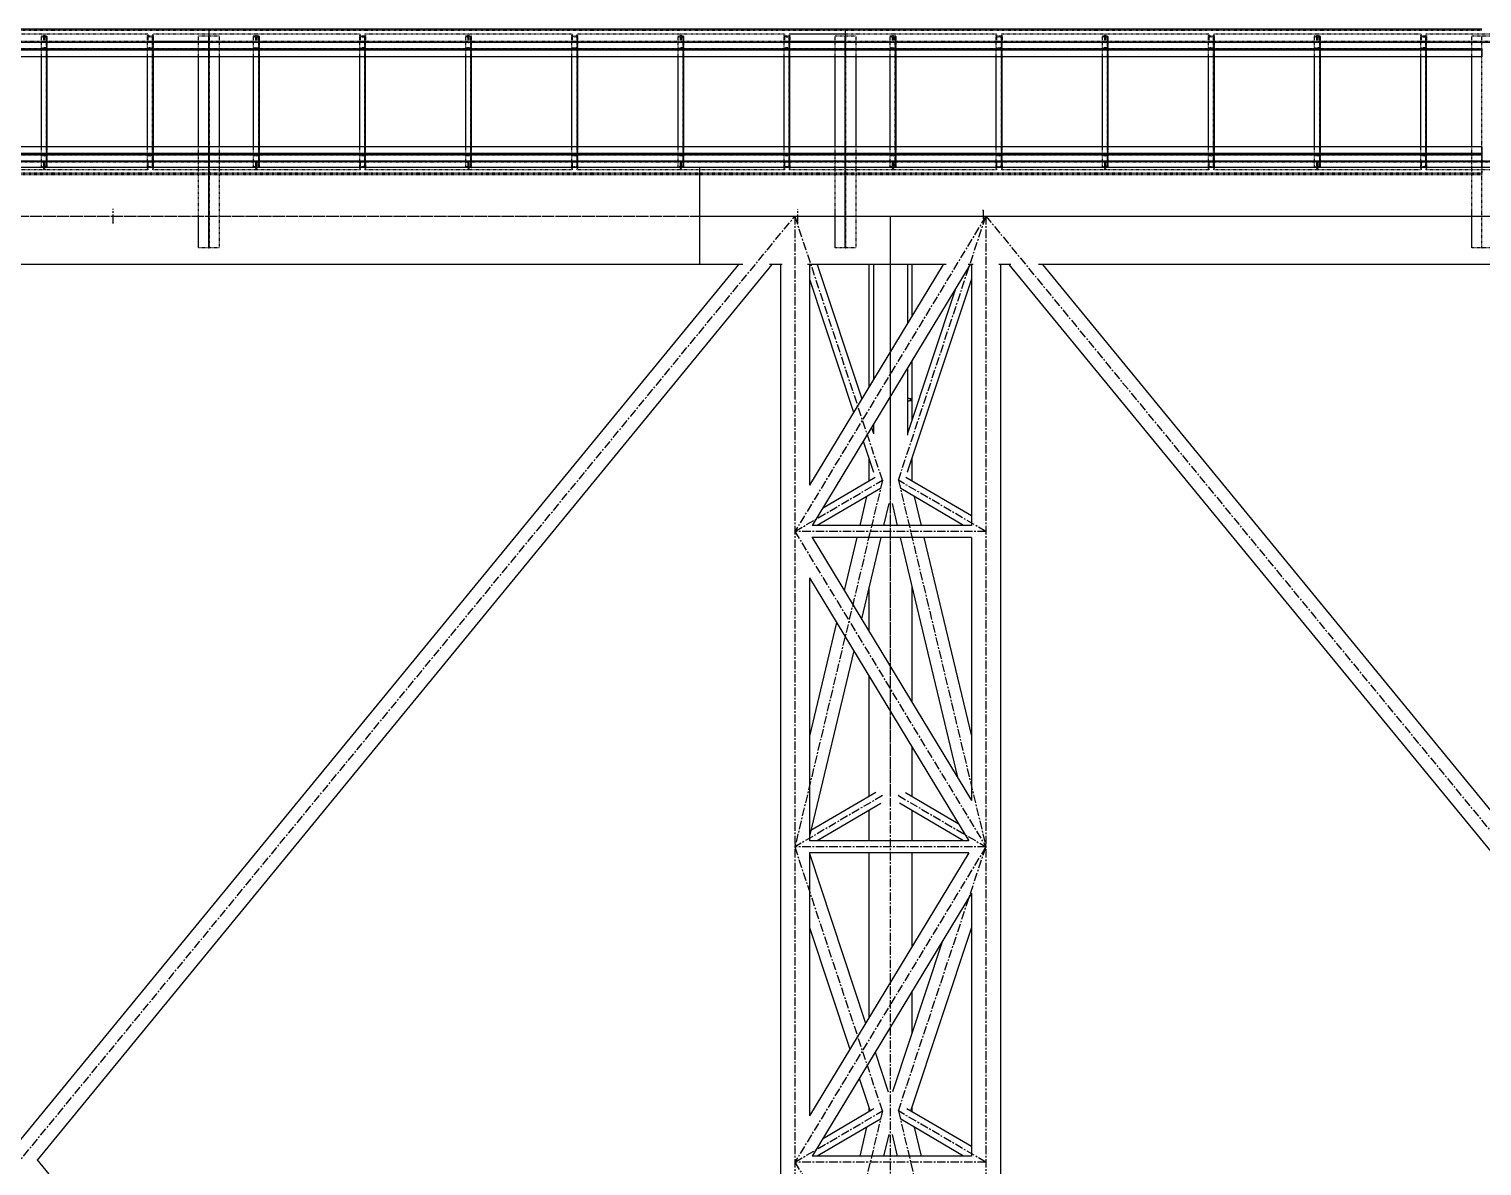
# Model space of a CAD drawing. Header units: millimetres. Extents: x 5143 to 30813, y 232 to 21408.
# Drawn here: x 14363 to 15732, y 5005 to 6077 of the extents above; entities that cross this region are included whole.
import ezdxf

# ---------------------------------------------------------------- set-up
doc = ezdxf.new("R2010")
doc.units = ezdxf.units.MM
doc.header["$LTSCALE"] = 0.25
for name, pattern in [('CENTER', [50.8, 31.75, -6.35, 6.35, -6.35]), ('XKITLINE00', [0]), ('XKITLINE02', [4, 2, -2]), ('XKITLINE03', [6, 3, -1, 1, -1])]:
    doc.linetypes.add(name, pattern=pattern)

msp = doc.modelspace()

# ---------------------------------------------------------------- linework, layer by layer
at = {"color": 7, "linetype": 'XKITLINE00'}
for p, q in [((14532.5, 6076.7), (13730, 6076.7)), ((14532.5, 6076.7), (14532.5, 6056.7)), ((14532.5, 6076.7), (14532.5, 6056.7)), ((15132.5, 6076.7), (14532.5, 6076.7)), ((15132.5, 6076.7), (15132.5, 6056.7)), ((15732.5, 6076.7), (15132.5, 6076.7)), ((15132.5, 6076.7), (15132.5, 6056.7)), ((14532.5, 6056.7), (13730, 6056.7)), ((14532.5, 6056.7), (14532.5, 6050.5)), ((14532.5, 6056.7), (14532.5, 6050.5)), ((15132.5, 6056.7), (14532.5, 6056.7)), ((15132.5, 6056.7), (15132.5, 6050.5)), ((15732.5, 6056.7), (15132.5, 6056.7)), ((15132.5, 6056.7), (15132.5, 6050.5)), ((15732.5, 6056.7), (15732.5, 6050.5)), ((14532.5, 6050.5), (13730, 6050.5)), ((14374.5, 6050.5), (14374.5, 5965.5)), ((14380, 6050.5), (14380, 5965.5)), ((14474.5, 6050.5), (14474.5, 5965.5)), ((14480, 6050.5), (14480, 5965.5)), ((14522.5, 6050.5), (14522.5, 5965.5)), ((15132.5, 6050.5), (14532.5, 6050.5)), ((14542.5, 6050.5), (14542.5, 5965.5)), ((14574.5, 6050.5), (14574.5, 5965.5)), ((14580, 6050.5), (14580, 5965.5)), ((14674.5, 6050.5), (14674.5, 5965.5)), ((14680, 6050.5), (14680, 5965.5)), ((14774.5, 6050.5), (14774.5, 5965.5)), ((14780, 6050.5), (14780, 5965.5)), ((14874.5, 6050.5), (14874.5, 5965.5)), ((14880, 6050.5), (14880, 5965.5)), ((14974.5, 6050.5), (14974.5, 5965.5)), ((14980, 6050.5), (14980, 5965.5)), ((15074.5, 6050.5), (15074.5, 5965.5)), ((15080, 6050.5), (15080, 5965.5)), ((15122.5, 6050.5), (15122.5, 5965.5)), ((15732.5, 6050.5), (15132.5, 6050.5)), ((15142.5, 6050.5), (15142.5, 5965.5)), ((15174.5, 6050.5), (15174.5, 5965.5)), ((15180, 6050.5), (15180, 5965.5)), ((15274.5, 6050.5), (15274.5, 5965.5)), ((15280, 6050.5), (15280, 5965.5)), ((15374.5, 6050.5), (15374.5, 5965.5)), ((15380, 6050.5), (15380, 5965.5)), ((15474.5, 6050.5), (15474.5, 5965.5)), ((15480, 6050.5), (15480, 5965.5)), ((15574.5, 6050.5), (15574.5, 5965.5)), ((15580, 6050.5), (15580, 5965.5)), ((15674.5, 6050.5), (15674.5, 5965.5)), ((15680, 6050.5), (15680, 5965.5)), ((15722.5, 6050.5), (15722.5, 5965.5)), ((14532.5, 5965.5), (13730, 5965.5)), ((14532.5, 5959.3), (13730, 5959.3)), ((14532.5, 5965.5), (14532.5, 5959.3)), ((15132.5, 5965.5), (14532.5, 5965.5)), ((14532.5, 5965.5), (14532.5, 5959.3)), ((14532.5, 5959.3), (14532.5, 5946)), ((15132.5, 5959.3), (14532.5, 5959.3)), ((14532.5, 5959.3), (14532.5, 5946)), ((15732.5, 5965.5), (15132.5, 5965.5)), ((15132.5, 5965.5), (15132.5, 5959.3)), ((15132.5, 5965.5), (15132.5, 5959.3)), ((15732.5, 5959.3), (15132.5, 5959.3)), ((15132.5, 5959.3), (15132.5, 5946)), ((15132.5, 5959.3), (15132.5, 5946)), ((15732.5, 5965.5), (15732.5, 5959.3)), ((15732.5, 5959.3), (15732.5, 5946))]:
    msp.add_line(p, q, dxfattribs=at)
at = {"color": 3, "linetype": 'XKITLINE02'}
for p, q in [((14532.5, 6075.8), (13730, 6075.8)), ((14532.5, 6075.3), (13730, 6075.3)), ((14377.2, 6072), (14279.6, 6072)), ((14374.5, 6070), (14374.5, 5946)), ((14374.5, 6070), (14374.5, 6050.5)), ((14380, 6070), (14374.5, 6070)), ((14374.5, 6070), (14374.5, 6069.3)), ((14380, 6070), (14374.5, 6070)), ((14379.3, 6068.9), (14374.5, 6069.3)), ((14376.7, 6072), (14376.7, 6064.8)), ((14377.2, 6072), (14377.2, 6064)), ((14475.1, 6072), (14377.2, 6072)), ((14377.2, 6072), (14377.2, 6064)), ((14377.8, 6072), (14377.8, 6064.8)), ((14379.3, 6070), (14379.3, 5946)), ((14379.3, 6068.9), (14379.3, 6059)), ((14380, 6070), (14380, 5946)), ((14380, 6070), (14380, 6050.5)), ((14380, 6070), (14380, 6058)), ((14474.5, 6072), (14474.5, 6064)), ((14474.5, 6070), (14474.5, 5946)), ((14474.5, 6070), (14474.5, 6050.5)), ((14480, 6070), (14474.5, 6070)), ((14474.5, 6070), (14474.5, 6069.3)), ((14480, 6070), (14474.5, 6070)), ((14479.3, 6068.9), (14474.5, 6069.3)), ((14475.1, 6072), (14475.1, 6064.8)), ((14479.3, 6070), (14479.3, 5946)), ((14479.3, 6068.9), (14479.3, 6059)), ((14532.5, 6072), (14479.6, 6072)), ((14479.6, 6072), (14479.6, 6064.8)), ((14480, 6070), (14480, 5946)), ((14480, 6070), (14480, 6050.5)), ((14480, 6070), (14480, 6058)), ((14480.2, 6072), (14480.2, 6064)), ((14542.5, 6070), (14522.5, 6070)), ((14522.5, 6070), (14522.5, 6050.5)), ((14532.2, 6070), (14532.2, 5870.3)), ((15132.5, 6075.8), (14532.5, 6075.8)), ((15132.5, 6075.3), (14532.5, 6075.3)), ((14577.2, 6072), (14532.5, 6072)), ((14532.8, 6070), (14532.8, 5870.3)), ((14542.5, 6070), (14542.5, 6050.5)), ((14574.5, 6070), (14574.5, 5946)), ((14574.5, 6070), (14574.5, 6050.5)), ((14580, 6070), (14574.5, 6070)), ((14574.5, 6070), (14574.5, 6069.3)), ((14580, 6070), (14574.5, 6070)), ((14579.3, 6068.9), (14574.5, 6069.3)), ((14576.7, 6072), (14576.7, 6064.8)), ((14675.1, 6072), (14577.2, 6072)), ((14577.2, 6072), (14577.2, 6064)), ((14577.2, 6072), (14577.2, 6064)), ((14577.8, 6072), (14577.8, 6064.8)), ((14579.3, 6070), (14579.3, 5946)), ((14579.3, 6068.9), (14579.3, 6059)), ((14580, 6070), (14580, 5946)), ((14580, 6070), (14580, 6050.5)), ((14580, 6070), (14580, 6058)), ((14674.5, 6072), (14674.5, 6064)), ((14674.5, 6070), (14674.5, 5946)), ((14674.5, 6070), (14674.5, 6050.5)), ((14680, 6070), (14674.5, 6070)), ((14674.5, 6070), (14674.5, 6069.3)), ((14680, 6070), (14674.5, 6070)), ((14679.3, 6068.9), (14674.5, 6069.3)), ((14675.1, 6072), (14675.1, 6064.8)), ((14679.3, 6070), (14679.3, 5946)), ((14679.3, 6068.9), (14679.3, 6059)), ((14777.2, 6072), (14679.6, 6072)), ((14679.6, 6072), (14679.6, 6064.8)), ((14680, 6070), (14680, 5946)), ((14680, 6070), (14680, 6050.5)), ((14680, 6070), (14680, 6058)), ((14680.2, 6072), (14680.2, 6064)), ((14774.5, 6070), (14774.5, 5946)), ((14774.5, 6070), (14774.5, 6050.5)), ((14780, 6070), (14774.5, 6070)), ((14774.5, 6070), (14774.5, 6069.3)), ((14780, 6070), (14774.5, 6070)), ((14779.3, 6068.9), (14774.5, 6069.3)), ((14776.7, 6072), (14776.7, 6064.8)), ((14875.1, 6072), (14777.2, 6072)), ((14777.2, 6072), (14777.2, 6064)), ((14777.2, 6072), (14777.2, 6064)), ((14777.8, 6072), (14777.8, 6064.8)), ((14779.3, 6070), (14779.3, 5946)), ((14779.3, 6068.9), (14779.3, 6059)), ((14780, 6070), (14780, 5946)), ((14780, 6070), (14780, 6050.5)), ((14780, 6070), (14780, 6058)), ((14874.5, 6072), (14874.5, 6064)), ((14874.5, 6070), (14874.5, 5946)), ((14874.5, 6070), (14874.5, 6050.5)), ((14880, 6070), (14874.5, 6070)), ((14874.5, 6070), (14874.5, 6069.3)), ((14880, 6070), (14874.5, 6070)), ((14879.3, 6068.9), (14874.5, 6069.3)), ((14875.1, 6072), (14875.1, 6064.8)), ((14879.3, 6070), (14879.3, 5946)), ((14879.3, 6068.9), (14879.3, 6059)), ((14977.2, 6072), (14879.6, 6072)), ((14879.6, 6072), (14879.6, 6064.8)), ((14880, 6070), (14880, 5946)), ((14880, 6070), (14880, 6050.5)), ((14880, 6070), (14880, 6058)), ((14880.2, 6072), (14880.2, 6064)), ((14974.5, 6070), (14974.5, 5946)), ((14974.5, 6070), (14974.5, 6050.5)), ((14980, 6070), (14974.5, 6070)), ((14974.5, 6070), (14974.5, 6069.3)), ((14980, 6070), (14974.5, 6070)), ((14979.3, 6068.9), (14974.5, 6069.3)), ((14976.7, 6072), (14976.7, 6064.8)), ((15075.1, 6072), (14977.2, 6072)), ((14977.2, 6072), (14977.2, 6064)), ((14977.2, 6072), (14977.2, 6064)), ((14977.8, 6072), (14977.8, 6064.8)), ((14979.3, 6070), (14979.3, 5946)), ((14979.3, 6068.9), (14979.3, 6059)), ((14980, 6070), (14980, 5946)), ((14980, 6070), (14980, 6050.5)), ((14980, 6070), (14980, 6058)), ((15074.5, 6072), (15074.5, 6064)), ((15074.5, 6070), (15074.5, 5946)), ((15074.5, 6070), (15074.5, 6050.5)), ((15080, 6070), (15074.5, 6070)), ((15074.5, 6070), (15074.5, 6069.3)), ((15080, 6070), (15074.5, 6070)), ((15079.3, 6068.9), (15074.5, 6069.3)), ((15075.1, 6072), (15075.1, 6064.8)), ((15079.3, 6070), (15079.3, 5946)), ((15079.3, 6068.9), (15079.3, 6059)), ((15177.2, 6072), (15079.6, 6072)), ((15132.5, 6072), (15079.6, 6072)), ((15079.6, 6072), (15079.6, 6064.8)), ((15080, 6070), (15080, 5946)), ((15080, 6070), (15080, 6050.5)), ((15080, 6070), (15080, 6058)), ((15080.2, 6072), (15080.2, 6064)), ((15142.5, 6070), (15122.5, 6070)), ((15122.5, 6070), (15122.5, 6050.5)), ((15132.2, 6070), (15132.2, 5870.3)), ((15732.5, 6075.8), (15132.5, 6075.8)), ((15732.5, 6075.3), (15132.5, 6075.3)), ((15132.8, 6070), (15132.8, 5870.3)), ((15142.5, 6070), (15142.5, 6050.5)), ((15174.5, 6070), (15174.5, 5946)), ((15174.5, 6070), (15174.5, 6050.5)), ((15180, 6070), (15174.5, 6070)), ((15174.5, 6070), (15174.5, 6069.3)), ((15180, 6070), (15174.5, 6070)), ((15179.3, 6068.9), (15174.5, 6069.3)), ((15176.7, 6072), (15176.7, 6064.8)), ((15177.2, 6072), (15177.2, 6064)), ((15275.1, 6072), (15177.2, 6072)), ((15177.2, 6072), (15177.2, 6064)), ((15177.8, 6072), (15177.8, 6064.8)), ((15179.3, 6070), (15179.3, 5946)), ((15179.3, 6068.9), (15179.3, 6059)), ((15180, 6070), (15180, 5946)), ((15180, 6070), (15180, 6050.5)), ((15180, 6070), (15180, 6058)), ((15274.5, 6072), (15274.5, 6064)), ((15274.5, 6070), (15274.5, 5946)), ((15274.5, 6070), (15274.5, 6050.5)), ((15280, 6070), (15274.5, 6070)), ((15274.5, 6070), (15274.5, 6069.3)), ((15280, 6070), (15274.5, 6070)), ((15279.3, 6068.9), (15274.5, 6069.3)), ((15275.1, 6072), (15275.1, 6064.8)), ((15279.3, 6070), (15279.3, 5946)), ((15279.3, 6068.9), (15279.3, 6059)), ((15377.2, 6072), (15279.6, 6072)), ((15279.6, 6072), (15279.6, 6064.8)), ((15280, 6070), (15280, 5946)), ((15280, 6070), (15280, 6050.5)), ((15280, 6070), (15280, 6058)), ((15280.2, 6072), (15280.2, 6064)), ((15374.5, 6070), (15374.5, 5946)), ((15374.5, 6070), (15374.5, 6050.5)), ((15380, 6070), (15374.5, 6070)), ((15374.5, 6070), (15374.5, 6069.3)), ((15380, 6070), (15374.5, 6070)), ((15379.3, 6068.9), (15374.5, 6069.3)), ((15376.7, 6072), (15376.7, 6064.8)), ((15475.1, 6072), (15377.2, 6072)), ((15377.2, 6072), (15377.2, 6064)), ((15377.2, 6072), (15377.2, 6064)), ((15377.8, 6072), (15377.8, 6064.8)), ((15379.3, 6070), (15379.3, 5946)), ((15379.3, 6068.9), (15379.3, 6059)), ((15380, 6070), (15380, 5946)), ((15380, 6070), (15380, 6050.5)), ((15380, 6070), (15380, 6058)), ((15474.5, 6072), (15474.5, 6064)), ((15474.5, 6070), (15474.5, 6069.3)), ((15480, 6070), (15474.5, 6070)), ((15474.5, 6070), (15474.5, 5946)), ((15474.5, 6070), (15474.5, 6050.5)), ((15480, 6070), (15474.5, 6070)), ((15479.3, 6068.9), (15474.5, 6069.3)), ((15475.1, 6072), (15475.1, 6064.8)), ((15479.3, 6070), (15479.3, 5946)), ((15479.3, 6068.9), (15479.3, 6059)), ((15577.2, 6072), (15479.6, 6072)), ((15479.6, 6072), (15479.6, 6064.8)), ((15480, 6070), (15480, 6058)), ((15480, 6070), (15480, 5946)), ((15480, 6070), (15480, 6050.5)), ((15480.2, 6072), (15480.2, 6064)), ((15574.5, 6070), (15574.5, 6069.3)), ((15580, 6070), (15574.5, 6070)), ((15574.5, 6070), (15574.5, 5946)), ((15574.5, 6070), (15574.5, 6050.5)), ((15580, 6070), (15574.5, 6070)), ((15579.3, 6068.9), (15574.5, 6069.3)), ((15576.7, 6072), (15576.7, 6064.8)), ((15675.1, 6072), (15577.2, 6072)), ((15577.2, 6072), (15577.2, 6064)), ((15577.2, 6072), (15577.2, 6064)), ((15577.8, 6072), (15577.8, 6064.8)), ((15579.3, 6070), (15579.3, 5946)), ((15579.3, 6068.9), (15579.3, 6059)), ((15580, 6070), (15580, 6058)), ((15580, 6070), (15580, 5946)), ((15580, 6070), (15580, 6050.5)), ((15674.5, 6072), (15674.5, 6064)), ((15674.5, 6070), (15674.5, 6069.3)), ((15680, 6070), (15674.5, 6070)), ((15674.5, 6070), (15674.5, 5946)), ((15674.5, 6070), (15674.5, 6050.5)), ((15680, 6070), (15674.5, 6070)), ((15679.3, 6068.9), (15674.5, 6069.3)), ((15675.1, 6072), (15675.1, 6064.8)), ((15679.3, 6070), (15679.3, 5946)), ((15679.3, 6068.9), (15679.3, 6059)), ((15777.2, 6072), (15679.6, 6072)), ((15679.6, 6072), (15679.6, 6064.8)), ((15680, 6070), (15680, 6058)), ((15680, 6070), (15680, 5946)), ((15680, 6070), (15680, 6050.5)), ((15680.2, 6072), (15680.2, 6064)), ((15742.5, 6070), (15722.5, 6070)), ((15722.5, 6070), (15722.5, 6050.5)), ((15732.2, 6070), (15732.2, 5870.3)), ((14532.5, 6058.1), (13730, 6058.1)), ((14532.5, 6058), (13730, 6058)), ((14532.5, 6057.5), (13730, 6057.5)), ((14532.5, 6057.1), (13730, 6057.1)), ((14376.7, 6064.8), (14274.3, 6064.8)), ((14377.2, 6064), (14274.3, 6064)), ((14371.4, 6064.8), (14371.4, 6064)), ((14379.3, 6059), (14374.5, 6058.7)), ((14374.5, 6058.7), (14374.5, 6058)), ((14380, 6058), (14374.5, 6058)), ((14480.3, 6064), (14377.2, 6064)), ((14380, 6064), (14377.2, 6064)), ((14480.3, 6064.8), (14377.8, 6064.8)), ((14383, 6064.8), (14383, 6064)), ((14576.7, 6064.8), (14474.3, 6064.8)), ((14532.5, 6064.8), (14474.3, 6064.8)), ((14474.3, 6064.8), (14474.3, 6064)), ((14577.2, 6064), (14474.3, 6064)), ((14479.3, 6059), (14474.5, 6058.7)), ((14474.5, 6058.7), (14474.5, 6058)), ((14480, 6058), (14474.5, 6058)), ((14532.5, 6064), (14480.2, 6064)), ((14480.3, 6064.8), (14480.3, 6064)), ((15132.5, 6058.1), (14532.5, 6058.1)), ((14532.5, 6058), (14532.5, 6056.7)), ((14532.5, 6058), (14532.5, 6056.7)), ((15132.5, 6058), (14532.5, 6058)), ((15132.5, 6057.5), (14532.5, 6057.5)), ((15132.5, 6057.1), (14532.5, 6057.1)), ((14571.4, 6064.8), (14571.4, 6064)), ((14579.3, 6059), (14574.5, 6058.7)), ((14574.5, 6058.7), (14574.5, 6058)), ((14580, 6058), (14574.5, 6058)), ((14680.3, 6064), (14577.2, 6064)), ((14580, 6064), (14577.2, 6064)), ((14680.3, 6064.8), (14577.8, 6064.8)), ((14583, 6064.8), (14583, 6064)), ((14776.7, 6064.8), (14674.3, 6064.8)), ((14674.3, 6064.8), (14674.3, 6064)), ((14777.2, 6064), (14674.3, 6064)), ((14679.3, 6059), (14674.5, 6058.7)), ((14674.5, 6058.7), (14674.5, 6058)), ((14680, 6058), (14674.5, 6058)), ((14680.3, 6064.8), (14680.3, 6064)), ((14771.4, 6064.8), (14771.4, 6064)), ((14779.3, 6059), (14774.5, 6058.7)), ((14774.5, 6058.7), (14774.5, 6058)), ((14780, 6058), (14774.5, 6058)), ((14880.3, 6064), (14777.2, 6064)), ((14780, 6064), (14777.2, 6064)), ((14880.3, 6064.8), (14777.8, 6064.8)), ((14783, 6064.8), (14783, 6064)), ((14976.7, 6064.8), (14874.3, 6064.8)), ((14874.3, 6064.8), (14874.3, 6064)), ((14977.2, 6064), (14874.3, 6064)), ((14879.3, 6059), (14874.5, 6058.7)), ((14874.5, 6058.7), (14874.5, 6058)), ((14880, 6058), (14874.5, 6058)), ((14880.3, 6064.8), (14880.3, 6064)), ((14971.4, 6064.8), (14971.4, 6064)), ((14979.3, 6059), (14974.5, 6058.7)), ((14974.5, 6058.7), (14974.5, 6058)), ((14980, 6058), (14974.5, 6058)), ((15080.3, 6064), (14977.2, 6064)), ((14980, 6064), (14977.2, 6064)), ((15080.3, 6064.8), (14977.8, 6064.8)), ((14983, 6064.8), (14983, 6064)), ((15132.5, 6064.8), (15074.3, 6064.8)), ((15074.3, 6064.8), (15074.3, 6064)), ((15177.2, 6064), (15074.3, 6064)), ((15079.3, 6059), (15074.5, 6058.7)), ((15074.5, 6058.7), (15074.5, 6058)), ((15080, 6058), (15074.5, 6058)), ((15176.7, 6064.8), (15075.1, 6064.8)), ((15132.5, 6064), (15080.2, 6064)), ((15080.3, 6064.8), (15080.3, 6064)), ((15732.5, 6058.1), (15132.5, 6058.1)), ((15132.5, 6058), (15132.5, 6056.7)), ((15732.5, 6058), (15132.5, 6058)), ((15132.5, 6058), (15132.5, 6056.7)), ((15732.5, 6057.5), (15132.5, 6057.5)), ((15732.5, 6057.1), (15132.5, 6057.1)), ((15171.4, 6064.8), (15171.4, 6064)), ((15179.3, 6059), (15174.5, 6058.7)), ((15174.5, 6058.7), (15174.5, 6058)), ((15180, 6058), (15174.5, 6058)), ((15280.3, 6064), (15177.2, 6064)), ((15180, 6064), (15177.2, 6064)), ((15280.3, 6064.8), (15177.8, 6064.8)), ((15183, 6064.8), (15183, 6064)), ((15376.7, 6064.8), (15274.3, 6064.8)), ((15274.3, 6064.8), (15274.3, 6064)), ((15377.2, 6064), (15274.3, 6064)), ((15279.3, 6059), (15274.5, 6058.7)), ((15274.5, 6058.7), (15274.5, 6058)), ((15280, 6058), (15274.5, 6058)), ((15280.3, 6064.8), (15280.3, 6064)), ((15371.4, 6064.8), (15371.4, 6064)), ((15379.3, 6059), (15374.5, 6058.7)), ((15374.5, 6058.7), (15374.5, 6058)), ((15380, 6058), (15374.5, 6058)), ((15480.3, 6064), (15377.2, 6064)), ((15380, 6064), (15377.2, 6064)), ((15480.3, 6064.8), (15377.8, 6064.8)), ((15383, 6064.8), (15383, 6064)), ((15576.7, 6064.8), (15474.3, 6064.8)), ((15474.3, 6064.8), (15474.3, 6064)), ((15577.2, 6064), (15474.3, 6064)), ((15479.3, 6059), (15474.5, 6058.7)), ((15474.5, 6058.7), (15474.5, 6058)), ((15480, 6058), (15474.5, 6058)), ((15480.3, 6064.8), (15480.3, 6064)), ((15571.4, 6064.8), (15571.4, 6064)), ((15579.3, 6059), (15574.5, 6058.7)), ((15574.5, 6058.7), (15574.5, 6058)), ((15580, 6058), (15574.5, 6058)), ((15680.3, 6064), (15577.2, 6064)), ((15580, 6064), (15577.2, 6064)), ((15680.3, 6064.8), (15577.8, 6064.8)), ((15583, 6064.8), (15583, 6064)), ((15776.7, 6064.8), (15674.3, 6064.8)), ((15674.3, 6064.8), (15674.3, 6064)), ((15777.2, 6064), (15674.3, 6064)), ((15679.3, 6059), (15674.5, 6058.7)), ((15674.5, 6058.7), (15674.5, 6058)), ((15680, 6058), (15674.5, 6058)), ((15680.3, 6064.8), (15680.3, 6064)), ((15732.5, 6058), (15732.5, 6056.7)), ((14532.5, 5958.8), (13730, 5958.8)), ((14532.5, 5958.4), (13730, 5958.4)), ((14532.5, 5958), (13730, 5958)), ((14532.5, 5957.9), (13730, 5957.9)), ((14374.5, 5958), (14374.5, 5957.3)), ((14380, 5958), (14374.5, 5958)), ((14379.3, 5956.9), (14374.5, 5957.3)), ((14379.3, 5956.9), (14379.3, 5947)), ((14380, 5958), (14380, 5946)), ((14474.5, 5958), (14474.5, 5957.3)), ((14480, 5958), (14474.5, 5958)), ((14479.3, 5956.9), (14474.5, 5957.3)), ((14479.3, 5956.9), (14479.3, 5947)), ((14480, 5958), (14480, 5946)), ((14522.5, 5965.5), (14522.5, 5870.3)), ((14532.5, 5959.3), (14532.5, 5958)), ((14532.5, 5959.3), (14532.5, 5958)), ((15132.5, 5958.8), (14532.5, 5958.8)), ((15132.5, 5958.4), (14532.5, 5958.4)), ((15132.5, 5958), (14532.5, 5958)), ((15132.5, 5957.9), (14532.5, 5957.9)), ((14542.5, 5965.5), (14542.5, 5870.3)), ((14574.5, 5958), (14574.5, 5957.3)), ((14580, 5958), (14574.5, 5958)), ((14579.3, 5956.9), (14574.5, 5957.3)), ((14579.3, 5956.9), (14579.3, 5947)), ((14580, 5958), (14580, 5946)), ((14674.5, 5958), (14674.5, 5957.3)), ((14680, 5958), (14674.5, 5958)), ((14679.3, 5956.9), (14674.5, 5957.3)), ((14679.3, 5956.9), (14679.3, 5947)), ((14680, 5958), (14680, 5946)), ((14774.5, 5958), (14774.5, 5957.3)), ((14780, 5958), (14774.5, 5958)), ((14779.3, 5956.9), (14774.5, 5957.3)), ((14779.3, 5956.9), (14779.3, 5947)), ((14780, 5958), (14780, 5946)), ((14874.5, 5958), (14874.5, 5957.3)), ((14880, 5958), (14874.5, 5958)), ((14879.3, 5956.9), (14874.5, 5957.3)), ((14879.3, 5956.9), (14879.3, 5947)), ((14880, 5958), (14880, 5946)), ((14974.5, 5958), (14974.5, 5957.3)), ((14980, 5958), (14974.5, 5958)), ((14979.3, 5956.9), (14974.5, 5957.3)), ((14979.3, 5956.9), (14979.3, 5947)), ((14980, 5958), (14980, 5946)), ((15074.5, 5958), (15074.5, 5957.3)), ((15080, 5958), (15074.5, 5958)), ((15079.3, 5956.9), (15074.5, 5957.3)), ((15079.3, 5956.9), (15079.3, 5947)), ((15080, 5958), (15080, 5946)), ((15122.5, 5965.5), (15122.5, 5870.3)), ((15132.5, 5959.3), (15132.5, 5958)), ((15132.5, 5959.3), (15132.5, 5958)), ((15732.5, 5958.8), (15132.5, 5958.8)), ((15732.5, 5958.4), (15132.5, 5958.4)), ((15732.5, 5958), (15132.5, 5958)), ((15732.5, 5957.9), (15132.5, 5957.9)), ((15142.5, 5965.5), (15142.5, 5870.3)), ((15174.5, 5958), (15174.5, 5957.3)), ((15180, 5958), (15174.5, 5958)), ((15179.3, 5956.9), (15174.5, 5957.3)), ((15179.3, 5956.9), (15179.3, 5947)), ((15180, 5958), (15180, 5946)), ((15274.5, 5958), (15274.5, 5957.3)), ((15280, 5958), (15274.5, 5958)), ((15279.3, 5956.9), (15274.5, 5957.3)), ((15279.3, 5956.9), (15279.3, 5947)), ((15280, 5958), (15280, 5946)), ((15374.5, 5958), (15374.5, 5957.3)), ((15380, 5958), (15374.5, 5958)), ((15379.3, 5956.9), (15374.5, 5957.3)), ((15379.3, 5956.9), (15379.3, 5947)), ((15380, 5958), (15380, 5946)), ((15474.5, 5958), (15474.5, 5957.3)), ((15480, 5958), (15474.5, 5958)), ((15479.3, 5956.9), (15474.5, 5957.3)), ((15479.3, 5956.9), (15479.3, 5947)), ((15480, 5958), (15480, 5946)), ((15574.5, 5958), (15574.5, 5957.3)), ((15580, 5958), (15574.5, 5958)), ((15579.3, 5956.9), (15574.5, 5957.3)), ((15579.3, 5956.9), (15579.3, 5947)), ((15580, 5958), (15580, 5946)), ((15674.5, 5958), (15674.5, 5957.3)), ((15680, 5958), (15674.5, 5958)), ((15679.3, 5956.9), (15674.5, 5957.3)), ((15679.3, 5956.9), (15679.3, 5947)), ((15680, 5958), (15680, 5946)), ((15722.5, 5965.5), (15722.5, 5870.3)), ((15732.5, 5959.3), (15732.5, 5958)), ((14377.2, 5952), (14274.3, 5952)), ((14376.7, 5951.2), (14274.3, 5951.2)), ((14377.2, 5944), (14279.6, 5944)), ((14371.4, 5952), (14371.4, 5951.2)), ((14379.3, 5947), (14374.5, 5946.7)), ((14374.5, 5946.7), (14374.5, 5946)), ((14380, 5946), (14374.5, 5946)), ((14380, 5946), (14374.5, 5946)), ((14376.7, 5951.2), (14376.7, 5944)), ((14377.2, 5952), (14377.2, 5944)), ((14480.3, 5952), (14377.2, 5952)), ((14377.2, 5952), (14377.2, 5944)), ((14475.1, 5944), (14377.2, 5944)), ((14480.3, 5951.2), (14377.8, 5951.2)), ((14377.8, 5951.2), (14377.8, 5944)), ((14383, 5952), (14383, 5951.2)), ((14577.2, 5952), (14474.3, 5952)), ((14474.3, 5952), (14474.3, 5951.2)), ((14576.7, 5951.2), (14474.3, 5951.2)), ((14474.5, 5952), (14474.5, 5944)), ((14479.3, 5947), (14474.5, 5946.7)), ((14474.5, 5946.7), (14474.5, 5946)), ((14480, 5946), (14474.5, 5946)), ((14480, 5946), (14474.5, 5946)), ((14475.1, 5951.2), (14475.1, 5944)), ((14479.6, 5951.2), (14479.6, 5944)), ((14577.2, 5944), (14479.6, 5944)), ((14480.2, 5952), (14480.2, 5944)), ((14480.3, 5952), (14480.3, 5951.2)), ((14532.5, 5946), (14532.5, 5939.3)), ((14532.5, 5946), (14532.5, 5939.3)), ((14571.4, 5952), (14571.4, 5951.2)), ((14579.3, 5947), (14574.5, 5946.7)), ((14574.5, 5946.7), (14574.5, 5946)), ((14580, 5946), (14574.5, 5946)), ((14580, 5946), (14574.5, 5946)), ((14576.7, 5951.2), (14576.7, 5944)), ((14680.3, 5952), (14577.2, 5952)), ((14577.2, 5952), (14577.2, 5944)), ((14577.2, 5952), (14577.2, 5944)), ((14675.1, 5944), (14577.2, 5944)), ((14680.3, 5951.2), (14577.8, 5951.2)), ((14577.8, 5951.2), (14577.8, 5944)), ((14583, 5952), (14583, 5951.2)), ((14777.2, 5952), (14674.3, 5952)), ((14674.3, 5952), (14674.3, 5951.2)), ((14776.7, 5951.2), (14674.3, 5951.2)), ((14674.5, 5952), (14674.5, 5944)), ((14679.3, 5947), (14674.5, 5946.7)), ((14674.5, 5946.7), (14674.5, 5946)), ((14680, 5946), (14674.5, 5946)), ((14680, 5946), (14674.5, 5946)), ((14675.1, 5951.2), (14675.1, 5944)), ((14679.6, 5951.2), (14679.6, 5944)), ((14777.2, 5944), (14679.6, 5944)), ((14680.2, 5952), (14680.2, 5944)), ((14680.3, 5952), (14680.3, 5951.2)), ((14771.4, 5952), (14771.4, 5951.2)), ((14779.3, 5947), (14774.5, 5946.7)), ((14774.5, 5946.7), (14774.5, 5946)), ((14780, 5946), (14774.5, 5946)), ((14780, 5946), (14774.5, 5946)), ((14776.7, 5951.2), (14776.7, 5944)), ((14880.3, 5952), (14777.2, 5952)), ((14777.2, 5952), (14777.2, 5944)), ((14777.2, 5952), (14777.2, 5944)), ((14875.1, 5944), (14777.2, 5944)), ((14880.3, 5951.2), (14777.8, 5951.2)), ((14777.8, 5951.2), (14777.8, 5944)), ((14783, 5952), (14783, 5951.2)), ((14977.2, 5952), (14874.3, 5952)), ((14874.3, 5952), (14874.3, 5951.2)), ((14976.7, 5951.2), (14874.3, 5951.2)), ((14874.5, 5952), (14874.5, 5944)), ((14879.3, 5947), (14874.5, 5946.7)), ((14874.5, 5946.7), (14874.5, 5946)), ((14880, 5946), (14874.5, 5946)), ((14880, 5946), (14874.5, 5946)), ((14875.1, 5951.2), (14875.1, 5944)), ((14879.6, 5951.2), (14879.6, 5944)), ((14977.2, 5944), (14879.6, 5944)), ((14880.2, 5952), (14880.2, 5944)), ((14880.3, 5952), (14880.3, 5951.2)), ((14971.4, 5952), (14971.4, 5951.2)), ((14979.3, 5947), (14974.5, 5946.7)), ((14974.5, 5946.7), (14974.5, 5946)), ((14980, 5946), (14974.5, 5946)), ((14980, 5946), (14974.5, 5946)), ((14976.7, 5951.2), (14976.7, 5944)), ((15080.3, 5952), (14977.2, 5952)), ((14977.2, 5952), (14977.2, 5944)), ((14977.2, 5952), (14977.2, 5944)), ((15075.1, 5944), (14977.2, 5944)), ((15080.3, 5951.2), (14977.8, 5951.2)), ((14977.8, 5951.2), (14977.8, 5944)), ((14983, 5952), (14983, 5951.2)), ((15177.2, 5952), (15074.3, 5952)), ((15074.3, 5952), (15074.3, 5951.2)), ((15176.7, 5951.2), (15074.3, 5951.2)), ((15074.5, 5952), (15074.5, 5944)), ((15079.3, 5947), (15074.5, 5946.7)), ((15074.5, 5946.7), (15074.5, 5946)), ((15080, 5946), (15074.5, 5946)), ((15080, 5946), (15074.5, 5946)), ((15075.1, 5951.2), (15075.1, 5944)), ((15079.6, 5951.2), (15079.6, 5944)), ((15177.2, 5944), (15079.6, 5944)), ((15080.2, 5952), (15080.2, 5944)), ((15080.3, 5952), (15080.3, 5951.2)), ((15132.5, 5946), (15132.5, 5939.3)), ((15132.5, 5946), (15132.5, 5939.3)), ((15171.4, 5952), (15171.4, 5951.2)), ((15179.3, 5947), (15174.5, 5946.7)), ((15174.5, 5946.7), (15174.5, 5946)), ((15180, 5946), (15174.5, 5946)), ((15180, 5946), (15174.5, 5946)), ((15176.7, 5951.2), (15176.7, 5944)), ((15280.3, 5952), (15177.2, 5952)), ((15177.2, 5952), (15177.2, 5944)), ((15177.2, 5952), (15177.2, 5944)), ((15275.1, 5944), (15177.2, 5944)), ((15280.3, 5951.2), (15177.8, 5951.2)), ((15177.8, 5951.2), (15177.8, 5944)), ((15183, 5952), (15183, 5951.2)), ((15377.2, 5952), (15274.3, 5952)), ((15274.3, 5952), (15274.3, 5951.2)), ((15376.7, 5951.2), (15274.3, 5951.2)), ((15274.5, 5952), (15274.5, 5944)), ((15279.3, 5947), (15274.5, 5946.7)), ((15274.5, 5946.7), (15274.5, 5946)), ((15280, 5946), (15274.5, 5946)), ((15280, 5946), (15274.5, 5946)), ((15275.1, 5951.2), (15275.1, 5944)), ((15279.6, 5951.2), (15279.6, 5944)), ((15377.2, 5944), (15279.6, 5944)), ((15280.2, 5952), (15280.2, 5944)), ((15280.3, 5952), (15280.3, 5951.2)), ((15371.4, 5952), (15371.4, 5951.2)), ((15379.3, 5947), (15374.5, 5946.7)), ((15374.5, 5946.7), (15374.5, 5946)), ((15380, 5946), (15374.5, 5946)), ((15380, 5946), (15374.5, 5946)), ((15376.7, 5951.2), (15376.7, 5944)), ((15480.3, 5952), (15377.2, 5952)), ((15377.2, 5952), (15377.2, 5944)), ((15377.2, 5952), (15377.2, 5944)), ((15475.1, 5944), (15377.2, 5944)), ((15480.3, 5951.2), (15377.8, 5951.2)), ((15377.8, 5951.2), (15377.8, 5944)), ((15383, 5952), (15383, 5951.2)), ((15577.2, 5952), (15474.3, 5952)), ((15474.3, 5952), (15474.3, 5951.2)), ((15576.7, 5951.2), (15474.3, 5951.2)), ((15474.5, 5952), (15474.5, 5944)), ((15479.3, 5947), (15474.5, 5946.7)), ((15474.5, 5946.7), (15474.5, 5946)), ((15480, 5946), (15474.5, 5946)), ((15480, 5946), (15474.5, 5946)), ((15475.1, 5951.2), (15475.1, 5944)), ((15479.6, 5951.2), (15479.6, 5944)), ((15577.2, 5944), (15479.6, 5944)), ((15480.2, 5952), (15480.2, 5944)), ((15480.3, 5952), (15480.3, 5951.2)), ((15571.4, 5952), (15571.4, 5951.2)), ((15579.3, 5947), (15574.5, 5946.7)), ((15574.5, 5946.7), (15574.5, 5946)), ((15580, 5946), (15574.5, 5946)), ((15580, 5946), (15574.5, 5946)), ((15576.7, 5951.2), (15576.7, 5944)), ((15680.3, 5952), (15577.2, 5952)), ((15577.2, 5952), (15577.2, 5944)), ((15577.2, 5952), (15577.2, 5944)), ((15675.1, 5944), (15577.2, 5944)), ((15680.3, 5951.2), (15577.8, 5951.2)), ((15577.8, 5951.2), (15577.8, 5944)), ((15583, 5952), (15583, 5951.2)), ((15777.2, 5952), (15674.3, 5952)), ((15674.3, 5952), (15674.3, 5951.2)), ((15776.7, 5951.2), (15674.3, 5951.2)), ((15674.5, 5952), (15674.5, 5944)), ((15679.3, 5947), (15674.5, 5946.7)), ((15674.5, 5946.7), (15674.5, 5946)), ((15680, 5946), (15674.5, 5946)), ((15680, 5946), (15674.5, 5946)), ((15675.1, 5951.2), (15675.1, 5944)), ((15679.6, 5951.2), (15679.6, 5944)), ((15777.2, 5944), (15679.6, 5944)), ((15680.2, 5952), (15680.2, 5944)), ((15680.3, 5952), (15680.3, 5951.2)), ((15732.5, 5946), (15732.5, 5939.3)), ((14532.5, 5940.7), (13730, 5940.7)), ((14532.5, 5940.1), (13730, 5940.1)), ((14532.5, 5939.3), (13730, 5939.3)), ((15132.5, 5940.7), (14532.5, 5940.7)), ((15132.5, 5940.1), (14532.5, 5940.1)), ((15132.5, 5939.3), (14532.5, 5939.3)), ((15732.5, 5940.7), (15132.5, 5940.7)), ((15732.5, 5940.1), (15132.5, 5940.1)), ((15732.5, 5939.3), (15132.5, 5939.3)), ((15122.5, 5905.8), (15122.5, 5870.3)), ((15722.5, 5905.8), (15722.5, 5870.3)), ((14522.5, 5900.3), (14522.5, 5870.3)), ((14542.5, 5870.3), (14522.5, 5870.3)), ((15142.5, 5870.3), (15122.5, 5870.3)), ((15742.5, 5870.3), (15722.5, 5870.3))]:
    msp.add_line(p, q, dxfattribs=at)
at = {"color": 1, "linetype": 'XKITLINE03'}
for p, q in [((14380, 5946), (14380, 6070)), ((14480, 5946), (14480, 6070)), ((14532.5, 5870.3), (14532.5, 6070)), ((14580, 5946), (14580, 6070)), ((14680, 5946), (14680, 6070)), ((14780, 5946), (14780, 6070)), ((14880, 5946), (14880, 6070)), ((14980, 5946), (14980, 6070)), ((15080, 5946), (15080, 6070)), ((15132.5, 5870.3), (15132.5, 6070)), ((15180, 5946), (15180, 6070)), ((15280, 5946), (15280, 6070)), ((15380, 5946), (15380, 6070)), ((15480, 5946), (15480, 6070)), ((15580, 5946), (15580, 6070)), ((15680, 5946), (15680, 6070)), ((14532.5, 6064), (13730, 6064)), ((13730, 6058), (14532.5, 6058)), ((14377.2, 6064), (14280.2, 6064)), ((14474.5, 6064), (14377.2, 6064)), ((14577.2, 6064), (14480.2, 6064)), ((15132.5, 6064), (14532.5, 6064)), ((14532.5, 6058), (15132.5, 6058)), ((14674.5, 6064), (14577.2, 6064)), ((14777.2, 6064), (14680.2, 6064)), ((14874.5, 6064), (14777.2, 6064)), ((14977.2, 6064), (14880.2, 6064)), ((15074.5, 6064), (14977.2, 6064)), ((15177.2, 6064), (15080.2, 6064)), ((15732.5, 6064), (15132.5, 6064)), ((15132.5, 6058), (15732.5, 6058)), ((15274.5, 6064), (15177.2, 6064)), ((15377.2, 6064), (15280.2, 6064)), ((15474.5, 6064), (15377.2, 6064)), ((15577.2, 6064), (15480.2, 6064)), ((15674.5, 6064), (15577.2, 6064)), ((15777.2, 6064), (15680.2, 6064)), ((14532.5, 5958), (13730, 5958)), ((15132.5, 5958), (14532.5, 5958)), ((15732.5, 5958), (15132.5, 5958)), ((14532.5, 5952), (13730, 5952)), ((14280.2, 5952), (14377.2, 5952)), ((14377.2, 5952), (14474.5, 5952)), ((14480.2, 5952), (14577.2, 5952)), ((15132.5, 5952), (14532.5, 5952)), ((14577.2, 5952), (14674.5, 5952)), ((14680.2, 5952), (14777.2, 5952)), ((14777.2, 5952), (14874.5, 5952)), ((14880.2, 5952), (14977.2, 5952)), ((14977.2, 5952), (15074.5, 5952)), ((15080.2, 5952), (15177.2, 5952)), ((15732.5, 5952), (15132.5, 5952)), ((15177.2, 5952), (15274.5, 5952)), ((15280.2, 5952), (15377.2, 5952)), ((15377.2, 5952), (15474.5, 5952)), ((15480.2, 5952), (15577.2, 5952)), ((15577.2, 5952), (15674.5, 5952)), ((15680.2, 5952), (15777.2, 5952))]:
    msp.add_line(p, q, dxfattribs=at)
at = {"color": 8, "linetype": 'XKITLINE00'}
for p, q in [((14995, 5946), (12557.7, 5946)), ((17635, 5946), (14995, 5946)), ((14995, 5946), (14995, 5905.8)), ((14995, 5946), (14995, 5889.3)), ((14995, 5905.8), (14995, 5854.6)), ((14995, 5889.3), (14995, 5854.6)), ((14995, 5854.6), (13674.4, 5854.6)), ((15031.7, 5854.6), (14355, 5029.6)), ((15063.3, 5854.6), (14370.8, 5010.4)), ((15036, 5854.6), (14995, 5854.6)), ((15073, 5854.6), (15060.9, 5854.6)), ((15071.3, 5854.6), (15071.3, 4780.4)), ((15227.5, 5854.6), (15097, 5854.6)), ((15098.6, 5854.6), (15098.6, 5646.6)), ((15224.6, 5854.6), (15098.6, 5646.6)), ((15250.1, 5854.6), (15101.1, 5608.6)), ((15106.1, 5854.6), (15148, 5728.2)), ((15154.7, 5854.6), (15154.7, 5739.2)), ((15158.9, 5854.6), (15158.9, 5746.1)), ((15191.1, 5854.6), (15191.1, 5799.3)), ((15195.3, 5854.6), (15195.3, 5806.2)), ((15252.9, 5854.6), (15248.2, 5854.6)), ((15251.3, 5854.6), (15251.3, 5608.6)), ((15288.6, 5854.6), (15277.1, 5854.6)), ((15278.6, 5854.6), (15278.6, 4780.4)), ((15286.7, 5854.6), (15980.3, 5009.1)), ((16675.6, 5854.6), (15314.6, 5854.6)), ((15318.2, 5854.6), (15995.2, 5029.4)), ((15098.6, 5841), (15140.3, 5715.4)), ((15251.3, 5841), (15190.9, 5658.8)), ((15236.3, 5831.9), (15191.1, 5695.4)), ((15191.1, 5757.2), (15191.1, 5693.7)), ((15195.3, 5764.1), (15195.3, 5727.1)), ((15192.6, 5728.5), (15191.1, 5728.7)), ((15191.6, 5728.4), (15191.1, 5728.5)), ((15192.6, 5725.7), (15191.1, 5725.4)), ((15191.6, 5725.7), (15191.1, 5725.6)), ((15193, 5728), (15191.6, 5728.4)), ((15193, 5726.2), (15191.6, 5725.7)), ((15194.1, 5728), (15192.6, 5728.5)), ((15194.1, 5726.1), (15192.6, 5725.7)), ((15193.8, 5727.5), (15193, 5728)), ((15193.8, 5726.6), (15193, 5726.2)), ((15193.8, 5727.5), (15194.1, 5727.1)), ((15194.1, 5727.1), (15193.8, 5726.6)), ((15195, 5727.5), (15194.1, 5728)), ((15195, 5726.6), (15194.1, 5726.1)), ((15195, 5727.5), (15195.3, 5727.1)), ((15195.3, 5727.1), (15195, 5726.6)), ((15195.3, 5727.1), (15195.3, 5708)), ((15157.1, 5700.9), (15158.9, 5695.5)), ((15158.9, 5703.9), (15158.9, 5695.1)), ((15149.3, 5688.1), (15159, 5658.9)), ((15154.7, 5671.8), (15154.7, 5650.4)), ((15195.3, 5671.9), (15195.3, 5650.4)), ((15191.1, 5659.3), (15191.1, 5658.9)), ((15165.5, 5643.5), (15106, 5608.7)), ((15160.5, 5653.8), (15111, 5624.8)), ((15244, 5608.7), (15184.8, 5643.4)), ((15251.3, 5617.6), (15189.4, 5653.8)), ((15152.6, 5636), (15146.1, 5608.7)), ((15173.5, 5629.3), (15168.6, 5608.7)), ((15176.5, 5629.3), (15181.4, 5608.7)), ((15197.4, 5636), (15203.9, 5608.7)), ((15251.3, 5608.7), (15101.2, 5608.7)), ((15251.4, 5597.3), (15101, 5597.3)), ((15101.2, 5597.3), (15251.3, 5349.3)), ((15143.3, 5597.3), (15131.4, 5547.4)), ((15165.9, 5597.3), (15147.6, 5520.7)), ((15184.1, 5597.3), (15238.1, 5371.2)), ((15206.6, 5597.3), (15251.3, 5410)), ((15251.3, 5597.3), (15251.3, 5349.3)), ((15098.6, 5559.4), (15248.9, 5311.3)), ((15098.6, 5559.3), (15098.6, 5311.3)), ((15154.7, 5550.5), (15154.7, 5508.9)), ((15195.3, 5550.5), (15195.3, 5441.9)), ((15124.2, 5517.1), (15098.6, 5410)), ((15140.4, 5490.5), (15098.6, 5315.7)), ((15154.7, 5466.8), (15154.7, 5353.1)), ((15195.3, 5399.7), (15195.3, 5353.1)), ((15161.2, 5356.9), (15099.9, 5321)), ((15239, 5327.5), (15189.1, 5356.7)), ((15166, 5346.6), (15106, 5311.4)), ((15244, 5311.4), (15183.6, 5346.8)), ((15154.7, 5339.9), (15154.7, 5311.4)), ((15195.3, 5339.9), (15195.3, 5311.4)), ((15248.8, 5311.4), (15098.6, 5311.4)), ((15098.6, 5300), (15098.6, 5052)), ((15248.8, 5300), (15098.6, 5052)), ((15248.9, 5300), (15098.6, 5300)), ((15098.6, 5299.3), (15151.6, 5139.5)), ((15154.7, 5300), (15154.7, 5144.6)), ((15195.3, 5300), (15195.3, 5211.6)), ((15251.3, 5262), (15101.1, 5014)), ((15251.3, 5262.1), (15251.3, 5014)), ((15098.6, 5229.7), (15136.7, 5114.9)), ((15251.3, 5229.7), (15194.3, 5057.4)), ((15224.1, 5217), (15177, 5074.8)), ((15195.3, 5169.5), (15195.3, 5130.1)), ((15160.6, 5112.2), (15173, 5074.8)), ((15145.7, 5087.6), (15155.7, 5057.4)), ((15159.4, 5058.5), (15111, 5030.2)), ((15154.7, 5060.5), (15154.7, 5055.8)), ((15251.3, 5023), (15190.5, 5058.6)), ((15195.3, 5060.5), (15195.3, 5055.8)), ((15165.6, 5049), (15106, 5014.1)), ((15152.6, 5041.4), (15146.1, 5014.1)), ((15244, 5014.1), (15184.7, 5048.8)), ((15197.4, 5041.4), (15203.9, 5014.1)), ((15173.5, 5034.5), (15168.6, 5014.1)), ((15176.5, 5034.6), (15181.4, 5014.1)), ((15251.3, 5014.1), (15101.2, 5014.1)), ((14370.4, 5010.9), (15071.3, 4156.4))]:
    msp.add_line(p, q, dxfattribs=at)
at = {"color": 8, "linetype": 'CENTER'}
for p, q in [((14442.3, 5893.8), (14442.3, 5906.8)), ((15087.7, 5893.8), (15087.7, 5906.8)), ((15262.3, 5905.8), (15262.3, 5894.8)), ((12370, 5900.3), (14995, 5900.3)), ((12801.8, 5900.3), (15025, 5900.3)), ((13625, 4120.6), (15085, 5900.3)), ((14355, 5900.3), (15175, 5900.3)), ((14995, 5900.3), (17635, 5900.3)), ((15025, 5900.3), (17635, 5900.3)), ((15085, 5900.3), (15085, 4780.4)), ((15167.5, 5651.3), (15085, 5900.3)), ((15265, 5900.3), (15085, 5603)), ((15175, 5900.3), (15995, 5900.3)), ((15175, 5354), (15175, 5900.3)), ((15175, 5651.3), (15175, 5900.3)), ((15182.5, 5651.3), (15265, 5900.3)), ((15265, 5900.3), (16725, 4120.6)), ((15265, 5900.3), (15265, 4780.4)), ((15175, 4835.7), (15175, 5727.1)), ((15167.5, 5651.3), (15085, 5305.7)), ((15085, 5603), (15167.5, 5651.3)), ((15182.5, 5651.3), (15265, 5305.7)), ((15265, 5603), (15182.5, 5651.3)), ((15085, 5603), (15265, 5305.7)), ((15265, 5603), (15085, 5603)), ((15167.5, 5354), (15085, 5305.7)), ((15182.5, 5354), (15265, 5305.7)), ((15167.5, 5056.7), (15085, 5305.7)), ((15265, 5305.7), (15085, 5008.4)), ((15265, 5305.7), (15085, 5305.7)), ((15182.5, 5056.7), (15265, 5305.7)), ((15167.5, 5056.7), (15085, 4711.5)), ((15085, 5008.4), (15167.5, 5056.7)), ((15182.5, 5056.7), (15265, 4711.5)), ((15265, 5008.4), (15182.5, 5056.7)), ((15085, 5008.4), (15265, 4711.5)), ((15265, 5008.4), (15085, 5008.4))]:
    msp.add_line(p, q, dxfattribs=at)
at = {"color": 1, "linetype": 'XKITLINE00'}
for centre in [(14380, 6070), (14480, 6070), (14532.5, 6070), (14580, 6070), (14680, 6070), (14780, 6070), (14880, 6070), (14980, 6070), (15080, 6070), (15132.5, 6070), (15180, 6070), (15280, 6070), (15380, 6070), (15480, 6070), (15580, 6070), (15680, 6070), (15732.5, 6070), (14377.2, 6064), (14377.2, 6064), (14380, 6058), (14474.5, 6064), (14480, 6058), (14480.2, 6064), (14532.5, 6064), (14532.5, 6064), (14532.5, 6058), (14532.5, 6058), (14577.2, 6064), (14577.2, 6064), (14580, 6058), (14674.5, 6064), (14680, 6058), (14680.2, 6064), (14777.2, 6064), (14777.2, 6064), (14780, 6058), (14874.5, 6064), (14880, 6058), (14880.2, 6064), (14977.2, 6064), (14977.2, 6064), (14980, 6058), (15074.5, 6064), (15080, 6058), (15080.2, 6064), (15132.5, 6064), (15132.5, 6064), (15132.5, 6058), (15132.5, 6058), (15177.2, 6064), (15177.2, 6064), (15180, 6058), (15274.5, 6064), (15280, 6058), (15280.2, 6064), (15377.2, 6064), (15377.2, 6064), (15380, 6058), (15474.5, 6064), (15480, 6058), (15480.2, 6064), (15577.2, 6064), (15577.2, 6064), (15580, 6058), (15674.5, 6064), (15680, 6058), (15680.2, 6064), (15732.5, 6064), (15732.5, 6064), (15732.5, 6058), (15732.5, 6058), (14380, 5958), (14480, 5958), (14532.5, 5958), (14532.5, 5958), (14580, 5958), (14680, 5958), (14780, 5958), (14880, 5958), (14980, 5958), (15080, 5958), (15132.5, 5958), (15132.5, 5958), (15180, 5958), (15280, 5958), (15380, 5958), (15480, 5958), (15580, 5958), (15680, 5958), (15732.5, 5958), (15732.5, 5958), (14377.2, 5952), (14377.2, 5952), (14380, 5946), (14474.5, 5952), (14480, 5946), (14480.2, 5952), (14532.5, 5952), (14532.5, 5952), (14577.2, 5952), (14577.2, 5952), (14580, 5946), (14674.5, 5952), (14680, 5946), (14680.2, 5952), (14777.2, 5952), (14777.2, 5952), (14780, 5946), (14874.5, 5952), (14880, 5946), (14880.2, 5952), (14977.2, 5952), (14977.2, 5952), (14980, 5946), (15074.5, 5952), (15080, 5946), (15080.2, 5952), (15132.5, 5952), (15132.5, 5952), (15177.2, 5952), (15177.2, 5952), (15180, 5946), (15274.5, 5952), (15280, 5946), (15280.2, 5952), (15377.2, 5952), (15377.2, 5952), (15380, 5946), (15474.5, 5952), (15480, 5946), (15480.2, 5952), (15577.2, 5952), (15577.2, 5952), (15580, 5946), (15674.5, 5952), (15680, 5946), (15680.2, 5952), (15732.5, 5952), (15732.5, 5952), (14532.5, 5870.3), (15132.5, 5870.3), (15732.5, 5870.3)]:
    msp.add_circle(centre, 0.05, dxfattribs=at)
at = {"color": 8, "linetype": 'XKITLINE00'}
for centre in [(14442.3, 5906.8), (15087.7, 5906.8), (15262.3, 5905.8), (14442.3, 5893.8), (14995, 5900.3), (14995, 5900.3), (15025, 5900.3), (15025, 5900.3), (15085, 5900.3), (15085, 5900.3), (15085, 5900.3), (15087.7, 5893.8), (15175, 5900.3), (15175, 5900.3), (15175, 5900.3), (15175, 5900.3), (15262.3, 5894.8), (15265, 5900.3), (15265, 5900.3), (15265, 5900.3), (15265, 5900.3), (15175, 5727.1), (15167.5, 5651.3), (15167.5, 5651.3), (15167.5, 5651.3), (15175, 5651.3), (15182.5, 5651.3), (15182.5, 5651.3), (15182.5, 5651.3), (15085, 5603), (15085, 5603), (15085, 5603), (15085, 5603), (15265, 5603), (15265, 5603), (15167.5, 5354), (15175, 5354), (15182.5, 5354), (15085, 5305.7), (15085, 5305.7), (15085, 5305.7), (15085, 5305.7), (15265, 5305.7), (15265, 5305.7), (15265, 5305.7), (15265, 5305.7), (15265, 5305.7), (15265, 5305.7), (15167.5, 5056.7), (15167.5, 5056.7), (15167.5, 5056.7), (15182.5, 5056.7), (15182.5, 5056.7), (15182.5, 5056.7), (15085, 5008.4), (15085, 5008.4), (15085, 5008.4), (15085, 5008.4), (15265, 5008.4), (15265, 5008.4)]:
    msp.add_circle(centre, 0.05, dxfattribs=at)

doc.saveas('drawing.dxf')
